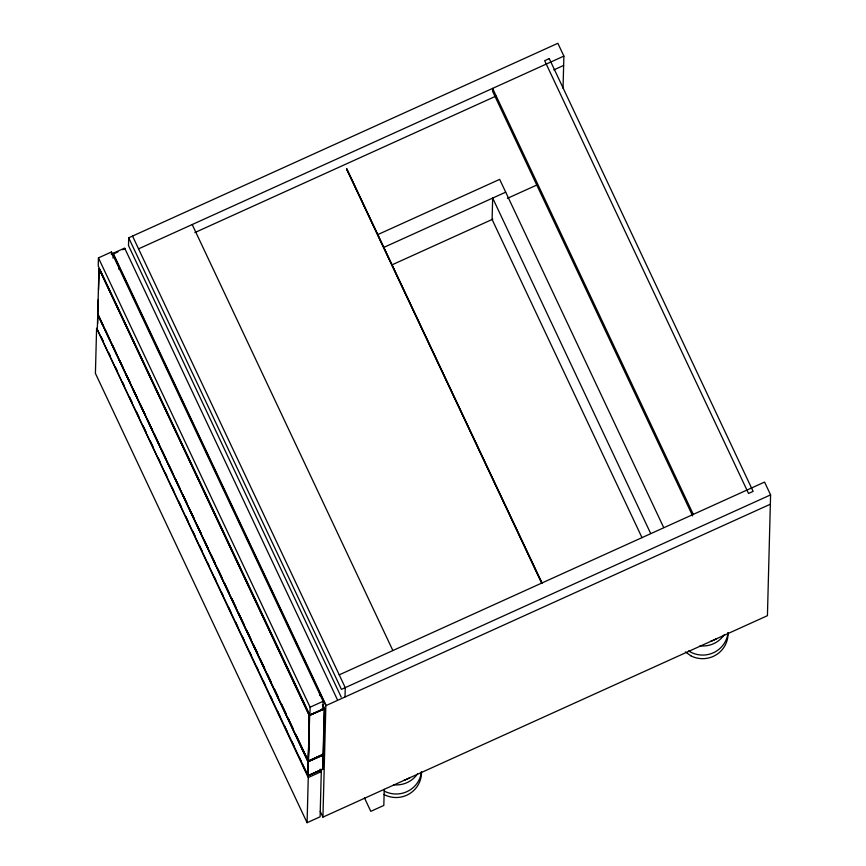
<?xml version="1.0" encoding="UTF-8"?>
<svg xmlns="http://www.w3.org/2000/svg" width="866" height="866" viewBox="0 0 866 866"><rect width="100%" height="100%" fill="white"/><g stroke="black" fill="none" stroke-linecap="round" stroke-linejoin="round"><path stroke-width="1.3" d="M98.443 257.884L98.226 265.949L309.898 715.273L310.104 707.197L98.443 257.884L111.465 251.974L323.137 701.298L322.921 709.362M97.652 323.776L97.89 314.791L307.928 761.647L323.072 755.065L323.332 754.167L307.928 761.647L307.798 776.023L309.671 715.413L99.114 268.492L309.249 715.522L324.479 708.843L322.704 704.707M98.291 299.463L97.706 315.289L97.901 314.271L308.318 761.744L308.123 775.968L302.18 763.455M98.54 290.045L99.287 268.796M111.4 254.669L111.465 251.974M113.013 258.111L113.143 253.283L124.639 248.077L337.372 699.652M119.075 269.564L119.151 266.88M563.041 88.267L563.885 56.095L557.856 43.3L128.698 237.804L128.493 245.533L341.226 697.108M309.162 775.124L323.007 768.965L307.787 776.001L308.188 761.766L97.912 314.802L102.675 324.858M308.469 761.301L309.4 715.489L98.973 268.59L97.317 329.459L307.939 775.676M308.328 761.387L309.368 715.197L308.199 761.355M307.084 822.7L308.264 777.527L96.602 328.203L95.412 373.376L307.084 822.7L320.106 816.8L321.297 771.617L320.139 769.181M319.76 695.56L319.825 692.876M322.747 769.344L323.115 754.34M323.126 754.708L324.23 708.659L309.368 715.197M339.234 674.852L764.559 482.081L770.588 494.876L767.428 615.683L322.931 817.125L325.876 704.859L113.143 253.283M345.014 696.978L345.253 687.636L132.53 236.061M384.244 789.337L383.822 805.445L370.8 811.345L364.456 797.889M97.75 314.369L97.728 315.094M308.036 761.799L323.354 755M309.249 715.522L324.328 708.94M322.964 769.138L307.657 775.784M323.354 754.373L307.95 761.138M322.921 768.846L324.534 708.399L309.249 715.262M97.945 314.423L97.901 315.159M117.917 251.919L113.121 254.084L325.854 705.671L770.339 504.218M122.701 249.744L125.094 248.661M138.549 248.856L563.885 56.095M194.85 232.575L496.023 96.083M553.807 69.897L563.636 65.437M377.695 234.643L499.671 179.37L663.681 527.513M383.725 247.438L505.701 192.165M507.487 198.314L537.017 184.934M391.789 264.953L492.819 219.163M770.588 494.876L341.421 689.379L128.698 237.804M310.104 707.197L323.137 701.298M309.552 760.489L321.73 754.968M308.264 777.527L321.297 771.617M321.762 709.157L324.404 709.07M321.416 709.46L324.393 709.33L322.423 704.816M690.83 655.735L685.396 651.946M383.887 794.382L384.288 794.663A25.406 24.93 1.5 0 0 421.45 771.563M693.287 514.382L492.613 88.397L492.538 91.136L692.638 515.909M650.647 533.413L492.667 198.065L492.105 219.488L642.02 537.699M346.801 168.805L542.062 583.11M346.627 168.859L541.889 583.11M346.519 168.913L541.683 583.197M192.198 224.543L392.872 650.539M322.585 704.751L324.479 708.843M98.659 315.949L102.686 324.512M105.565 330.628L109.603 339.18M112.483 345.296L116.509 353.858M119.389 359.975L123.427 368.526M126.306 374.642L130.344 383.205M133.223 389.321L137.25 397.873M140.13 403.989L144.741 413.775M147.621 419.891L152.232 429.666M154.527 434.559L159.138 444.345M162.018 450.461L166.055 459.012M168.935 465.129L172.962 473.691M175.841 479.807L179.879 488.359M182.758 494.475L186.785 503.038M189.665 509.154L194.276 518.929M197.156 525.045L201.193 533.608M204.073 539.724L208.1 548.275M210.979 554.392L215.017 562.954M217.896 569.07L221.923 577.622M224.803 583.738L228.841 592.301M231.72 598.417L235.747 606.969M238.637 613.085L243.811 624.094M246.702 630.199L250.729 638.762M253.608 644.878L257.646 653.44M260.525 659.546L264.552 668.108M267.432 674.224L271.469 682.787M274.349 688.892L278.376 697.455M281.255 703.571L286.44 714.58M288.172 718.239L293.358 729.248M296.237 735.364L307.755 759.818M105.403 330.693L109.592 339.537M112.309 345.372L116.499 354.205M119.227 360.04L123.416 368.884M126.144 374.718L130.322 383.551M133.05 389.386L137.239 398.219M139.967 404.065L144.73 414.121M147.447 419.956L151.637 428.789M154.364 434.635L158.976 444.41M161.282 449.302L165.882 459.088M168.762 465.204L172.799 473.756M175.679 479.872L179.706 488.435M182.585 494.551L186.623 503.103M189.502 509.219L194.265 519.275M196.993 525.121L201.172 533.954M203.9 539.789L208.089 548.622M210.817 554.467L215.006 563.301M217.723 569.135L221.912 577.968M224.64 583.814L228.83 592.647M231.558 598.482L235.736 607.315M238.464 613.16L243.801 624.44M246.529 630.275L250.718 639.108M253.446 644.953L257.624 653.787M260.352 659.621L264.541 668.455M267.269 674.3L271.448 683.133M274.176 688.968L278.365 697.801M281.093 703.647L285.856 713.703M287.999 718.315L293.184 729.324M295.49 734.206L307.744 760.164M101.149 336.701L103.455 341.594M108.64 352.603L110.361 356.272M115.546 367.271L117.278 370.94M122.463 381.949L124.195 385.619M129.38 396.617L132.26 402.733M136.287 411.296L139.166 417.412M143.204 425.964L146.083 432.08M150.11 440.642L152.99 446.759M158.175 457.757L159.907 461.426M165.092 472.435L166.813 476.105M171.998 487.103L173.73 490.773M178.916 501.782L181.221 506.675M185.822 516.45L188.128 521.343M192.739 531.129L195.045 536.022M199.645 545.797L201.951 550.689M207.71 562.922L208.868 565.368M214.627 577.59L215.775 580.036M221.544 592.268L223.266 595.938M228.451 606.936L230.757 611.829M235.368 621.615L237.674 626.508M242.274 636.283L244.58 641.176M249.765 652.185L251.497 655.854M256.682 666.852L258.404 670.522M263.589 681.531L265.321 685.201M270.506 696.199L272.227 699.869M277.412 710.878L280.292 716.983M284.329 725.546L287.209 731.662M291.82 741.448L294.115 746.33M299.3 757.339L301.032 761.008M320.193 811.312L322.931 817.125M727.992 632.635A25.406 24.93 1.5 0 1 690.787 655.8M727.981 633.057A25.482 25.006 1.5 0 1 688.611 650.907M724.084 634.919A25.482 25.006 1.5 0 1 700.02 645.83M716.615 638.632A25.482 25.006 1.5 0 1 710.618 641.349M421.439 771.985A25.482 25.006 1.5 0 1 384.363 791.167M417.542 773.847A25.482 25.006 1.5 0 1 393.478 784.758M410.073 777.56A25.482 25.006 1.5 0 1 404.076 780.277M549.26 58.617L544.66 60.696L748.527 493.458L753.128 491.379L549.26 58.617"/></g></svg>
